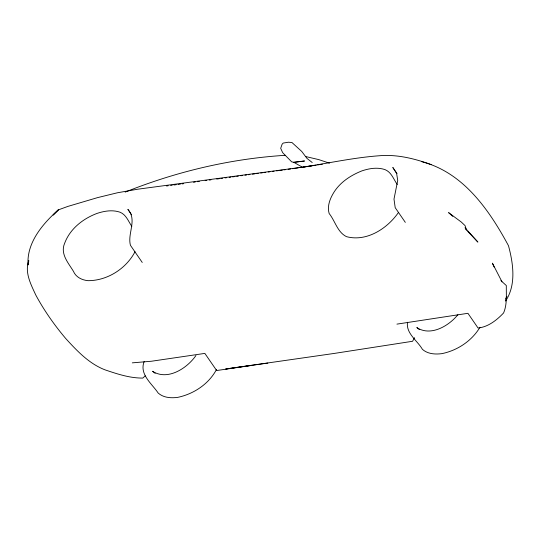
<?xml version="1.0" encoding="UTF-8"?>
<svg xmlns="http://www.w3.org/2000/svg" width="540" height="540" viewBox="0 0 540 540"><rect width="100%" height="100%" fill="white"/><g stroke="black" fill="none" stroke-linecap="round" stroke-linejoin="round"><path stroke-width="0.81" d="M28.208 264.661L28.782 260.672C24.422 272.396 30.956 284.546 35.775 295.016C44.152 310.568 54.331 325.019 65.718 338.506C77.065 350.926 89.066 363.731 105.131 369.887C117.342 374.011 129.728 378.155 142.783 378.088L145.22 375.86M144.187 361.476C139.03 374.321 151.97 383.69 158.213 393.093C163.559 397.791 170.924 398.257 177.674 397.379C193.624 394.072 208.744 384.075 216.466 369.549M407.484 322.279C405.857 333.504 417.461 340.646 422.429 349.36C427.775 354.051 435.139 354.517 441.889 353.639C457.407 350.48 471.839 340.902 479.972 327.247M505.643 300.193L506.844 296.352L505.771 298.546M135.027 251.728C126.178 268.67 107.325 280.712 88.067 280.678C81.938 280.098 75.823 277.189 73.379 271.215C68.236 262.784 60.041 253.8 64.645 243.27C70.025 228.818 82.964 218.673 97.085 213.394C104.45 210.958 112.475 209.635 119.995 212.2C126.218 214.677 128.311 221.279 131.828 226.395M414.524 337.689L412.594 341.273L334.226 353.43L225.747 368.989L267.813 363.076M505.582 301.077C516.402 284.769 513.243 263.581 508.498 245.747C489.254 210.033 463.374 172.463 421.794 161.703M195.959 355.509C187.076 368.327 167.636 380.997 152.597 371.284L155.162 373.349M398.277 212.726C387.106 228.737 366.491 242.042 346.444 236.642C337.379 232.153 335.158 220.948 329.144 213.503C327.112 206.564 329.67 199.523 333.173 193.536C339.505 182.581 350.541 175.358 362.097 170.816C369.461 168.379 377.487 167.056 385.013 169.621C391.473 172.233 393.545 179.219 397.264 184.505M457.88 314.746C448.767 325.985 430.556 336.751 416.812 327.55L419.371 329.616M125.165 192.105C176.202 171.632 230.438 158.706 285.37 155.304M303.284 167.022C328.61 163.235 353.68 157.613 379.262 155.756C397.103 154.217 414.585 158.591 431.237 164.633M299.808 167.63L316.15 165.186M317.716 164.93L319.275 164.673M320.841 164.417L322.407 164.167M396.94 324.122L467.93 313.308L478.042 327.996C488.093 327.051 496.874 320.078 503.597 312.937C507.303 304.263 506.142 294.732 506.324 285.559L501.795 281.435L492.406 263.156L494.1 267.01M292.316 168.71L298.141 167.866M193.543 182.297L195.197 182.068M197.681 181.71L199.334 181.474M205.132 180.65L206.786 180.414M250.817 365.553L216.648 370.535L204.849 353.396L151.517 361.226L132.293 362.853M209.277 180.07L210.938 179.847M216.749 179.05L219.24 178.706M220.901 178.484L222.561 178.254M225.052 177.917L226.712 177.687M229.203 177.35L230.864 177.12M232.524 176.891L235.015 176.553M236.675 176.324L238.336 176.101M240.827 175.757L242.487 175.534M244.978 175.19L246.638 174.96M248.299 174.737L249.959 174.508M252.45 174.17L254.948 173.826M256.608 173.603L258.269 173.374M260.759 173.036L262.42 172.807M264.08 172.577L265.741 172.355M268.232 172.01L269.892 171.788M272.383 171.443L274.043 171.214M276.534 170.876L278.195 170.647M279.855 170.424L282.346 170.08M284.006 169.857L285.667 169.628M288.158 169.29L290.648 168.946M166.556 185.99L168.19 185.767M170.633 185.436L172.26 185.22M173.887 184.997L176.33 184.667M177.964 184.451L180.407 184.12M182.034 183.904L183.668 183.681M311.465 165.949L137.606 189.223L117.464 192.767L97.497 197.64L67.75 206.449L58.313 209.891L53.203 214.96L58.313 209.891C42.761 223.715 26.453 242.73 28.073 264.958M305.755 156.566L318.789 159.617L329.501 163.181M301.901 166.934L293.848 162.317L291.681 161.838L282.67 152.672L280.685 148.318L282.123 144.214L283.19 143.073L288.434 142.216L291.958 142.526L301.752 151.457L306.983 158.409L312.221 162.52M452.776 216.371L448.578 212.605L461.295 222.048L465.048 225.605L466.533 230.222L465.642 228.974M467.654 231.296L477.9 242.089L464.974 227.732M500.965 280.456L501.95 281.826M397.022 173.603L392.81 167.481L396.61 173.407L397.724 180.407L393.991 199.105L395.206 207.677L405.324 222.372M131.591 214.785L127.879 209.392C137.444 219.935 127.231 233.462 130.444 245.322L142.243 262.46M304.418 161.008L293.848 162.317L304.418 161.008"/></g></svg>
